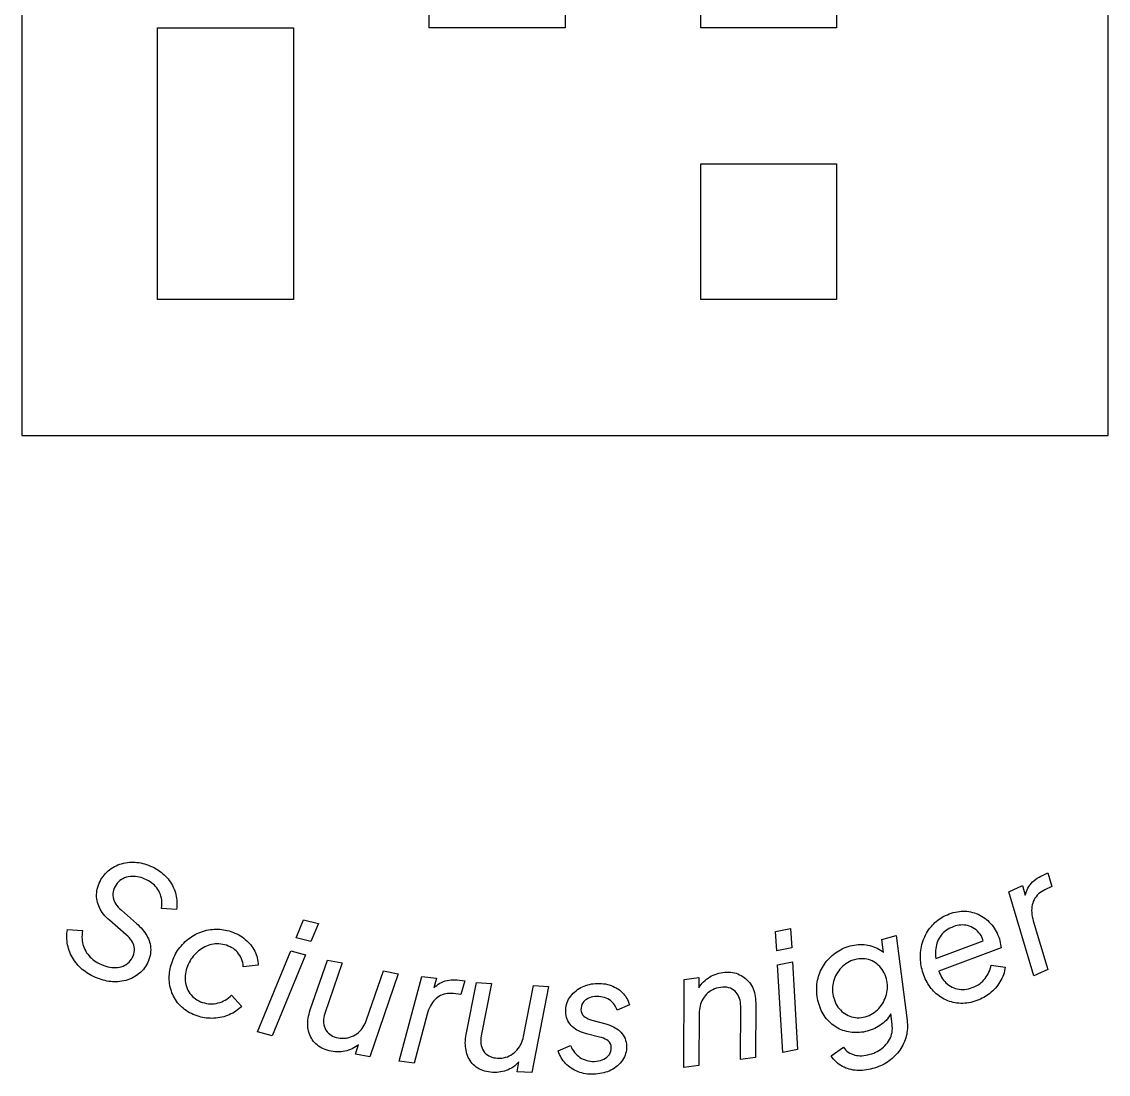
# Model space of a CAD drawing. Extents: x -21.5 to 21.5, y -22.6 to 22.3.
# Drawn here: x -10.4 to 10.4, y -22.63 to -2.48 of the extents above; entities that cross this region are included whole.
import ezdxf

# ---------------------------------------------------------------- set-up
doc = ezdxf.new("R2010")
doc.units = 0
doc.layers.add('TAG', color=7, linetype='Continuous')
doc.layers.add('TEXT', color=7, linetype='Continuous')

msp = doc.modelspace()

# ---------------------------------------------------------------- linework, layer by layer
at = {"layer": 'TAG'}
for points in [[(-10.4, 10.4), (-10.4, -10.4), (10.4, -10.4), (10.4, 10.4)], [(-7.8, 7.8), (0, 7.8), (0, 5.2), (2.6, 5.2), (2.6, 7.8), (5.2, 7.8), (5.2, 5.2), (2.6, 5.2), (2.6, 2.6), (7.8, 2.6), (7.8, 0), (5.2, 0), (5.2, -2.6), (2.6, -2.6), (2.6, 0), (0, 0), (0, -2.6), (-2.6, -2.6), (-2.6, 2.6), (-5.2, 2.6), (-5.2, 0), (-7.8, 0)], [(-7.8, -2.6), (-5.2, -2.6), (-5.2, -7.8), (-7.8, -7.8)], [(2.6, -5.2), (5.2, -5.2), (5.2, -7.8), (2.6, -7.8)]]:
    msp.add_lwpolyline(points, close=True, dxfattribs=at)
at = {"layer": 'TEXT'}
for points in [[(-8.988, -20.776), (-9.024, -20.76), (-9.058, -20.743), (-9.091, -20.725), (-9.123, -20.707), (-9.154, -20.687), (-9.184, -20.666), (-9.213, -20.644), (-9.241, -20.622), (-9.267, -20.598), (-9.293, -20.573), (-9.317, -20.548), (-9.343, -20.519), (-9.367, -20.489), (-9.39, -20.459), (-9.411, -20.428), (-9.43, -20.396), (-9.448, -20.364), (-9.464, -20.33), (-9.479, -20.296), (-9.492, -20.262), (-9.504, -20.226), (-9.514, -20.19), (-9.522, -20.154), (-9.529, -20.118), (-9.533, -20.082), (-9.536, -20.045), (-9.537, -20.008), (-9.537, -19.971), (-9.534, -19.933), (-9.53, -19.896), (-9.523, -19.858), (-9.236, -19.881), (-9.242, -19.921), (-9.246, -19.961), (-9.247, -19.999), (-9.246, -20.037), (-9.242, -20.074), (-9.237, -20.109), (-9.229, -20.144), (-9.219, -20.178), (-9.207, -20.211), (-9.193, -20.243), (-9.176, -20.274), (-9.157, -20.304), (-9.137, -20.333), (-9.114, -20.36), (-9.09, -20.386), (-9.064, -20.411), (-9.036, -20.434), (-9.007, -20.456), (-8.975, -20.477), (-8.942, -20.497), (-8.907, -20.515), (-8.87, -20.532), (-8.83, -20.548), (-8.79, -20.562), (-8.752, -20.573), (-8.714, -20.581), (-8.677, -20.586), (-8.641, -20.589), (-8.607, -20.589), (-8.567, -20.586), (-8.53, -20.58), (-8.494, -20.572), (-8.461, -20.56), (-8.429, -20.545), (-8.398, -20.527), (-8.37, -20.506), (-8.345, -20.483), (-8.322, -20.458), (-8.301, -20.43), (-8.283, -20.4), (-8.267, -20.368), (-8.254, -20.331), (-8.245, -20.295), (-8.24, -20.259), (-8.24, -20.224), (-8.245, -20.19), (-8.254, -20.156), (-8.266, -20.127), (-8.28, -20.099), (-8.298, -20.07), (-8.319, -20.042), (-8.344, -20.014), (-8.371, -19.987), (-8.402, -19.959), (-8.721, -19.683), (-8.753, -19.654), (-8.782, -19.625), (-8.809, -19.595), (-8.834, -19.565), (-8.857, -19.535), (-8.877, -19.504), (-8.896, -19.473), (-8.912, -19.441), (-8.926, -19.409), (-8.938, -19.376), (-8.948, -19.343), (-8.957, -19.306), (-8.963, -19.269), (-8.966, -19.233), (-8.966, -19.196), (-8.965, -19.159), (-8.96, -19.121), (-8.953, -19.084), (-8.943, -19.047), (-8.931, -19.01), (-8.916, -18.972), (-8.9, -18.938), (-8.883, -18.905), (-8.864, -18.874), (-8.844, -18.844), (-8.822, -18.816), (-8.798, -18.788), (-8.773, -18.763), (-8.746, -18.738), (-8.718, -18.715), (-8.688, -18.694), (-8.657, -18.674), (-8.625, -18.656), (-8.592, -18.639), (-8.559, -18.624), (-8.524, -18.611), (-8.489, -18.6), (-8.452, -18.591), (-8.415, -18.583), (-8.377, -18.577), (-8.338, -18.573), (-8.302, -18.571), (-8.266, -18.57), (-8.23, -18.571), (-8.194, -18.574), (-8.157, -18.579), (-8.121, -18.586), (-8.084, -18.594), (-8.047, -18.604), (-8.009, -18.616), (-7.972, -18.63), (-7.935, -18.645), (-7.897, -18.662), (-7.861, -18.68), (-7.827, -18.699), (-7.793, -18.719), (-7.762, -18.74), (-7.732, -18.762), (-7.703, -18.786), (-7.675, -18.81), (-7.649, -18.835), (-7.625, -18.861), (-7.599, -18.892), (-7.575, -18.922), (-7.553, -18.954), (-7.533, -18.986), (-7.515, -19.018), (-7.498, -19.051), (-7.483, -19.085), (-7.47, -19.119), (-7.458, -19.154), (-7.449, -19.19), (-7.441, -19.225), (-7.435, -19.26), (-7.431, -19.296), (-7.429, -19.331), (-7.429, -19.367), (-7.431, -19.403), (-7.434, -19.438), (-7.44, -19.474), (-7.722, -19.455), (-7.717, -19.414), (-7.715, -19.374), (-7.716, -19.335), (-7.719, -19.297), (-7.725, -19.26), (-7.734, -19.223), (-7.746, -19.188), (-7.76, -19.153), (-7.778, -19.12), (-7.796, -19.091), (-7.816, -19.063), (-7.837, -19.037), (-7.861, -19.012), (-7.887, -18.989), (-7.915, -18.967), (-7.944, -18.946), (-7.976, -18.927), (-8.009, -18.909), (-8.045, -18.893), (-8.08, -18.878), (-8.116, -18.866), (-8.151, -18.857), (-8.185, -18.85), (-8.219, -18.845), (-8.253, -18.842), (-8.287, -18.842), (-8.325, -18.845), (-8.362, -18.851), (-8.397, -18.86), (-8.43, -18.871), (-8.462, -18.886), (-8.493, -18.903), (-8.521, -18.924), (-8.547, -18.947), (-8.571, -18.973), (-8.592, -19.002), (-8.611, -19.034), (-8.628, -19.068), (-8.641, -19.103), (-8.65, -19.138), (-8.654, -19.173), (-8.655, -19.208), (-8.651, -19.244), (-8.643, -19.28), (-8.632, -19.31), (-8.618, -19.341), (-8.601, -19.371), (-8.579, -19.402), (-8.554, -19.432), (-8.525, -19.462), (-8.493, -19.492), (-8.205, -19.742), (-8.173, -19.771), (-8.143, -19.8), (-8.116, -19.829), (-8.09, -19.858), (-8.066, -19.887), (-8.044, -19.917), (-8.024, -19.947), (-8.006, -19.977), (-7.99, -20.007), (-7.976, -20.037), (-7.963, -20.068), (-7.953, -20.099), (-7.944, -20.136), (-7.937, -20.173), (-7.933, -20.21), (-7.931, -20.247), (-7.932, -20.285), (-7.936, -20.322), (-7.943, -20.36), (-7.952, -20.397), (-7.965, -20.435), (-7.98, -20.472), (-7.995, -20.505), (-8.011, -20.536), (-8.03, -20.566), (-8.05, -20.595), (-8.072, -20.623), (-8.095, -20.649), (-8.12, -20.674), (-8.146, -20.698), (-8.175, -20.72), (-8.204, -20.741), (-8.236, -20.761), (-8.268, -20.779), (-8.301, -20.795), (-8.335, -20.81), (-8.37, -20.822), (-8.406, -20.833), (-8.443, -20.842), (-8.481, -20.85), (-8.52, -20.855), (-8.56, -20.859), (-8.594, -20.861), (-8.628, -20.861), (-8.662, -20.859), (-8.697, -20.856), (-8.732, -20.852), (-8.768, -20.846), (-8.804, -20.838), (-8.84, -20.829), (-8.877, -20.818), (-8.913, -20.806), (-8.951, -20.792)], [(8.974, -20.746), (8.498, -19.135), (8.756, -19.017), (8.811, -19.203), (8.82, -19.167), (8.832, -19.132), (8.846, -19.098), (8.863, -19.066), (8.882, -19.035), (8.903, -19.004), (8.927, -18.976), (8.952, -18.949), (8.98, -18.924), (9.01, -18.9), (9.042, -18.877), (9.076, -18.856), (9.112, -18.836), (9.151, -18.817), (9.243, -18.775), (9.319, -19.039), (9.187, -19.099), (9.153, -19.116), (9.121, -19.135), (9.091, -19.156), (9.064, -19.179), (9.039, -19.204), (9.017, -19.232), (8.997, -19.26), (8.979, -19.291), (8.964, -19.324), (8.953, -19.355), (8.944, -19.388), (8.938, -19.422), (8.934, -19.457), (8.933, -19.493), (8.934, -19.531), (8.938, -19.57), (8.944, -19.611), (8.953, -19.653), (8.964, -19.696), (9.241, -20.625)], [(7.886, -21.219), (7.847, -21.233), (7.808, -21.244), (7.769, -21.254), (7.73, -21.262), (7.692, -21.268), (7.654, -21.272), (7.616, -21.274), (7.579, -21.274), (7.541, -21.272), (7.504, -21.268), (7.468, -21.263), (7.431, -21.255), (7.396, -21.246), (7.361, -21.235), (7.327, -21.223), (7.293, -21.208), (7.261, -21.193), (7.229, -21.175), (7.197, -21.156), (7.167, -21.135), (7.137, -21.113), (7.108, -21.089), (7.082, -21.065), (7.057, -21.041), (7.034, -21.015), (7.011, -20.988), (6.989, -20.96), (6.969, -20.931), (6.949, -20.9), (6.931, -20.869), (6.914, -20.836), (6.897, -20.803), (6.882, -20.768), (6.868, -20.731), (6.856, -20.696), (6.844, -20.661), (6.835, -20.625), (6.826, -20.59), (6.819, -20.555), (6.813, -20.519), (6.809, -20.484), (6.806, -20.448), (6.804, -20.412), (6.803, -20.377), (6.805, -20.337), (6.807, -20.298), (6.812, -20.26), (6.817, -20.221), (6.825, -20.183), (6.834, -20.146), (6.845, -20.109), (6.857, -20.072), (6.871, -20.035), (6.886, -20), (6.903, -19.965), (6.921, -19.931), (6.94, -19.899), (6.961, -19.867), (6.983, -19.836), (7.007, -19.806), (7.032, -19.778), (7.058, -19.75), (7.083, -19.726), (7.108, -19.703), (7.135, -19.682), (7.163, -19.661), (7.193, -19.642), (7.223, -19.624), (7.254, -19.607), (7.287, -19.591), (7.32, -19.576), (7.355, -19.562), (7.395, -19.548), (7.434, -19.536), (7.473, -19.527), (7.511, -19.519), (7.549, -19.513), (7.586, -19.509), (7.623, -19.508), (7.659, -19.508), (7.695, -19.511), (7.73, -19.515), (7.765, -19.521), (7.802, -19.531), (7.839, -19.541), (7.874, -19.554), (7.909, -19.568), (7.942, -19.584), (7.975, -19.602), (8.006, -19.622), (8.037, -19.643), (8.066, -19.666), (8.095, -19.69), (8.122, -19.716), (8.148, -19.744), (8.172, -19.772), (8.195, -19.802), (8.217, -19.832), (8.237, -19.864), (8.256, -19.897), (8.273, -19.931), (8.289, -19.967), (8.303, -20.003), (8.315, -20.037), (8.325, -20.073), (8.333, -20.11), (8.34, -20.147), (8.346, -20.18), (8.35, -20.21), (7.155, -20.654), (7.159, -20.663), (7.162, -20.672), (7.176, -20.707), (7.192, -20.74), (7.209, -20.771), (7.228, -20.801), (7.248, -20.829), (7.27, -20.854), (7.293, -20.878), (7.318, -20.9), (7.347, -20.923), (7.378, -20.943), (7.41, -20.96), (7.442, -20.974), (7.475, -20.986), (7.51, -20.995), (7.545, -21.002), (7.581, -21.005), (7.617, -21.006), (7.653, -21.005), (7.689, -21.001), (7.725, -20.994), (7.761, -20.984), (7.797, -20.972), (7.836, -20.956), (7.873, -20.939), (7.907, -20.92), (7.939, -20.898), (7.968, -20.876), (7.996, -20.851), (8.021, -20.825), (8.043, -20.796), (8.064, -20.767), (8.083, -20.737), (8.101, -20.706), (8.116, -20.674), (8.13, -20.642), (8.142, -20.609), (8.152, -20.575), (8.161, -20.54), (8.429, -20.579), (8.423, -20.615), (8.416, -20.652), (8.406, -20.688), (8.394, -20.724), (8.38, -20.76), (8.364, -20.796), (8.345, -20.832), (8.327, -20.864), (8.308, -20.894), (8.287, -20.923), (8.264, -20.952), (8.241, -20.98), (8.215, -21.007), (8.188, -21.034), (8.159, -21.06), (8.133, -21.082), (8.105, -21.102), (8.077, -21.122), (8.048, -21.141), (8.017, -21.159), (7.986, -21.175), (7.954, -21.191), (7.92, -21.206)], [(-5.147, -20.02), (-5.005, -19.673), (-4.722, -19.746), (-4.863, -20.092)], [(-7.04, -21.515), (-7.078, -21.501), (-7.116, -21.486), (-7.152, -21.47), (-7.186, -21.452), (-7.219, -21.433), (-7.251, -21.412), (-7.282, -21.39), (-7.311, -21.367), (-7.339, -21.342), (-7.366, -21.316), (-7.391, -21.289), (-7.415, -21.26), (-7.437, -21.23), (-7.458, -21.2), (-7.477, -21.169), (-7.494, -21.137), (-7.509, -21.104), (-7.524, -21.071), (-7.536, -21.036), (-7.547, -21.001), (-7.556, -20.965), (-7.564, -20.928), (-7.569, -20.894), (-7.573, -20.859), (-7.575, -20.824), (-7.576, -20.789), (-7.576, -20.754), (-7.573, -20.718), (-7.57, -20.683), (-7.565, -20.647), (-7.558, -20.611), (-7.55, -20.574), (-7.54, -20.538), (-7.529, -20.501), (-7.516, -20.464), (-7.502, -20.429), (-7.487, -20.394), (-7.471, -20.36), (-7.454, -20.327), (-7.436, -20.295), (-7.416, -20.264), (-7.396, -20.234), (-7.374, -20.205), (-7.351, -20.177), (-7.324, -20.147), (-7.297, -20.118), (-7.269, -20.09), (-7.239, -20.064), (-7.209, -20.04), (-7.178, -20.017), (-7.146, -19.995), (-7.113, -19.974), (-7.079, -19.955), (-7.044, -19.938), (-7.009, -19.922), (-6.973, -19.907), (-6.937, -19.895), (-6.9, -19.884), (-6.863, -19.875), (-6.825, -19.867), (-6.787, -19.861), (-6.748, -19.856), (-6.713, -19.854), (-6.678, -19.853), (-6.643, -19.853), (-6.607, -19.855), (-6.572, -19.859), (-6.537, -19.864), (-6.502, -19.87), (-6.466, -19.878), (-6.431, -19.887), (-6.396, -19.898), (-6.356, -19.912), (-6.318, -19.927), (-6.282, -19.944), (-6.247, -19.962), (-6.213, -19.981), (-6.181, -20.002), (-6.15, -20.024), (-6.12, -20.048), (-6.092, -20.073), (-6.066, -20.099), (-6.041, -20.126), (-6.017, -20.153), (-5.996, -20.182), (-5.976, -20.212), (-5.957, -20.242), (-5.94, -20.273), (-5.925, -20.305), (-5.912, -20.338), (-5.9, -20.371), (-5.891, -20.404), (-5.884, -20.438), (-5.879, -20.473), (-5.876, -20.507), (-5.874, -20.542), (-6.16, -20.572), (-6.163, -20.532), (-6.169, -20.494), (-6.179, -20.457), (-6.191, -20.422), (-6.207, -20.387), (-6.226, -20.354), (-6.249, -20.322), (-6.271, -20.295), (-6.295, -20.27), (-6.321, -20.247), (-6.349, -20.226), (-6.379, -20.208), (-6.411, -20.191), (-6.445, -20.176), (-6.481, -20.162), (-6.517, -20.152), (-6.553, -20.144), (-6.589, -20.138), (-6.624, -20.135), (-6.659, -20.134), (-6.694, -20.135), (-6.729, -20.139), (-6.764, -20.146), (-6.798, -20.154), (-6.832, -20.165), (-6.865, -20.178), (-6.896, -20.193), (-6.927, -20.209), (-6.957, -20.227), (-6.987, -20.247), (-7.015, -20.268), (-7.042, -20.291), (-7.068, -20.317), (-7.094, -20.343), (-7.117, -20.371), (-7.139, -20.4), (-7.16, -20.43), (-7.178, -20.461), (-7.196, -20.493), (-7.211, -20.526), (-7.225, -20.56), (-7.238, -20.596), (-7.249, -20.633), (-7.258, -20.669), (-7.264, -20.705), (-7.269, -20.74), (-7.271, -20.775), (-7.271, -20.81), (-7.269, -20.844), (-7.264, -20.878), (-7.257, -20.915), (-7.247, -20.952), (-7.234, -20.986), (-7.219, -21.02), (-7.201, -21.052), (-7.18, -21.082), (-7.158, -21.112), (-7.132, -21.139), (-7.105, -21.164), (-7.076, -21.187), (-7.045, -21.207), (-7.011, -21.226), (-6.976, -21.242), (-6.939, -21.255), (-6.9, -21.266), (-6.862, -21.275), (-6.825, -21.28), (-6.787, -21.283), (-6.75, -21.283), (-6.713, -21.28), (-6.676, -21.274), (-6.639, -21.266), (-6.603, -21.255), (-6.569, -21.242), (-6.535, -21.227), (-6.503, -21.209), (-6.472, -21.19), (-6.442, -21.168), (-6.413, -21.144), (-6.386, -21.118), (-6.19, -21.327), (-6.215, -21.352), (-6.242, -21.376), (-6.27, -21.398), (-6.299, -21.42), (-6.33, -21.439), (-6.361, -21.458), (-6.394, -21.475), (-6.428, -21.49), (-6.462, -21.505), (-6.497, -21.517), (-6.533, -21.528), (-6.57, -21.537), (-6.607, -21.545), (-6.645, -21.551), (-6.683, -21.556), (-6.723, -21.558), (-6.758, -21.56), (-6.793, -21.559), (-6.828, -21.557), (-6.863, -21.554), (-6.898, -21.549), (-6.934, -21.543), (-6.969, -21.535), (-7.004, -21.525)], [(4.054, -20.269), (4.031, -19.896), (4.318, -19.838), (4.341, -20.212)], [(7.098, -20.412), (8.007, -20.074), (7.995, -20.039), (7.981, -20.007), (7.964, -19.976), (7.945, -19.947), (7.923, -19.92), (7.898, -19.893), (7.87, -19.868), (7.841, -19.845), (7.81, -19.826), (7.778, -19.809), (7.744, -19.796), (7.708, -19.785), (7.676, -19.778), (7.644, -19.773), (7.611, -19.772), (7.578, -19.773), (7.544, -19.776), (7.51, -19.783), (7.476, -19.792), (7.442, -19.803), (7.404, -19.819), (7.368, -19.836), (7.334, -19.854), (7.303, -19.874), (7.274, -19.896), (7.247, -19.919), (7.222, -19.944), (7.2, -19.97), (7.18, -19.998), (7.162, -20.027), (7.146, -20.057), (7.132, -20.089), (7.12, -20.122), (7.111, -20.155), (7.103, -20.19), (7.098, -20.226), (7.095, -20.263), (7.093, -20.302), (7.093, -20.338), (7.094, -20.375)], [(5.888, -22.523), (5.848, -22.533), (5.809, -22.541), (5.771, -22.548), (5.734, -22.553), (5.696, -22.557), (5.66, -22.558), (5.624, -22.559), (5.589, -22.557), (5.554, -22.554), (5.516, -22.549), (5.479, -22.542), (5.443, -22.533), (5.408, -22.523), (5.375, -22.511), (5.343, -22.497), (5.312, -22.482), (5.282, -22.464), (5.249, -22.443), (5.219, -22.42), (5.19, -22.395), (5.164, -22.368), (5.139, -22.339), (5.116, -22.309), (5.095, -22.277), (5.332, -22.11), (5.35, -22.138), (5.371, -22.163), (5.395, -22.186), (5.422, -22.206), (5.452, -22.225), (5.484, -22.241), (5.52, -22.255), (5.549, -22.264), (5.58, -22.27), (5.612, -22.274), (5.646, -22.276), (5.682, -22.275), (5.719, -22.272), (5.757, -22.267), (5.798, -22.259), (5.839, -22.248), (5.875, -22.238), (5.91, -22.225), (5.944, -22.21), (5.977, -22.194), (6.009, -22.176), (6.04, -22.155), (6.07, -22.133), (6.099, -22.109), (6.125, -22.084), (6.15, -22.057), (6.172, -22.029), (6.193, -21.999), (6.211, -21.968), (6.228, -21.936), (6.242, -21.901), (6.253, -21.866), (6.261, -21.83), (6.266, -21.792), (6.268, -21.753), (6.266, -21.712), (6.262, -21.671), (6.238, -21.476), (6.218, -21.508), (6.196, -21.54), (6.172, -21.57), (6.146, -21.599), (6.119, -21.626), (6.09, -21.651), (6.06, -21.674), (6.03, -21.696), (5.998, -21.716), (5.965, -21.735), (5.931, -21.752), (5.897, -21.768), (5.861, -21.782), (5.824, -21.794), (5.787, -21.805), (5.75, -21.814), (5.713, -21.822), (5.677, -21.827), (5.64, -21.831), (5.604, -21.834), (5.568, -21.834), (5.532, -21.833), (5.497, -21.83), (5.461, -21.826), (5.426, -21.82), (5.39, -21.812), (5.355, -21.802), (5.321, -21.791), (5.288, -21.778), (5.256, -21.764), (5.225, -21.748), (5.194, -21.731), (5.164, -21.712), (5.136, -21.692), (5.108, -21.67), (5.08, -21.646), (5.054, -21.621), (5.029, -21.594), (5.005, -21.567), (4.983, -21.538), (4.962, -21.507), (4.942, -21.476), (4.924, -21.443), (4.907, -21.408), (4.891, -21.373), (4.877, -21.336), (4.864, -21.298), (4.852, -21.258), (4.842, -21.219), (4.834, -21.179), (4.828, -21.14), (4.823, -21.1), (4.82, -21.061), (4.818, -21.022), (4.819, -20.983), (4.821, -20.945), (4.824, -20.906), (4.83, -20.868), (4.836, -20.83), (4.845, -20.793), (4.855, -20.757), (4.866, -20.721), (4.879, -20.686), (4.894, -20.652), (4.91, -20.618), (4.928, -20.585), (4.947, -20.553), (4.968, -20.522), (4.989, -20.492), (5.012, -20.462), (5.036, -20.434), (5.062, -20.406), (5.088, -20.38), (5.116, -20.355), (5.145, -20.33), (5.176, -20.307), (5.207, -20.285), (5.239, -20.265), (5.273, -20.246), (5.308, -20.228), (5.344, -20.212), (5.381, -20.198), (5.419, -20.185), (5.458, -20.174), (5.498, -20.164), (5.537, -20.156), (5.576, -20.15), (5.614, -20.146), (5.652, -20.144), (5.69, -20.144), (5.727, -20.146), (5.764, -20.15), (5.8, -20.156), (5.836, -20.164), (5.873, -20.175), (5.908, -20.188), (5.942, -20.202), (5.976, -20.218), (6.008, -20.235), (6.04, -20.254), (6.07, -20.275), (6.099, -20.298), (6.064, -20.048), (6.341, -19.974), (6.548, -21.603), (6.552, -21.642), (6.554, -21.68), (6.555, -21.717), (6.554, -21.755), (6.551, -21.792), (6.547, -21.828), (6.541, -21.864), (6.533, -21.9), (6.523, -21.935), (6.511, -21.97), (6.498, -22.005), (6.483, -22.039), (6.467, -22.072), (6.449, -22.104), (6.43, -22.135), (6.41, -22.166), (6.389, -22.195), (6.366, -22.224), (6.342, -22.251), (6.317, -22.278), (6.29, -22.304), (6.262, -22.329), (6.233, -22.353), (6.203, -22.376), (6.172, -22.397), (6.14, -22.417), (6.107, -22.436), (6.073, -22.454), (6.038, -22.47), (6.002, -22.485), (5.965, -22.499), (5.927, -22.512)], [(-5.889, -21.821), (-5.25, -20.269), (-4.966, -20.342), (-5.606, -21.894)], [(-4.476, -22.191), (-4.516, -22.182), (-4.553, -22.172), (-4.59, -22.159), (-4.624, -22.145), (-4.657, -22.129), (-4.688, -22.111), (-4.718, -22.091), (-4.746, -22.069), (-4.772, -22.046), (-4.796, -22.021), (-4.818, -21.994), (-4.838, -21.966), (-4.856, -21.937), (-4.872, -21.906), (-4.886, -21.874), (-4.898, -21.841), (-4.908, -21.806), (-4.915, -21.77), (-4.92, -21.736), (-4.923, -21.702), (-4.924, -21.667), (-4.923, -21.631), (-4.92, -21.594), (-4.915, -21.557), (-4.909, -21.519), (-4.9, -21.48), (-4.889, -21.44), (-4.877, -21.4), (-4.548, -20.445), (-4.263, -20.5), (-4.597, -21.466), (-4.608, -21.505), (-4.616, -21.543), (-4.621, -21.58), (-4.623, -21.615), (-4.622, -21.649), (-4.617, -21.683), (-4.607, -21.721), (-4.594, -21.756), (-4.576, -21.788), (-4.555, -21.818), (-4.529, -21.846), (-4.505, -21.866), (-4.478, -21.885), (-4.448, -21.9), (-4.416, -21.914), (-4.382, -21.925), (-4.345, -21.933), (-4.305, -21.939), (-4.267, -21.942), (-4.229, -21.942), (-4.192, -21.938), (-4.155, -21.932), (-4.119, -21.922), (-4.084, -21.909), (-4.05, -21.893), (-4.017, -21.875), (-3.986, -21.854), (-3.955, -21.83), (-3.926, -21.803), (-3.903, -21.778), (-3.881, -21.752), (-3.861, -21.723), (-3.842, -21.692), (-3.826, -21.66), (-3.81, -21.626), (-3.797, -21.589), (-3.475, -20.652), (-3.193, -20.706), (-3.735, -22.296), (-4.011, -22.243), (-3.951, -22.06), (-3.979, -22.084), (-4.009, -22.105), (-4.04, -22.125), (-4.073, -22.142), (-4.107, -22.157), (-4.142, -22.171), (-4.177, -22.182), (-4.213, -22.19), (-4.249, -22.197), (-4.286, -22.201), (-4.323, -22.204), (-4.361, -22.204), (-4.399, -22.202), (-4.437, -22.197)], [(4.167, -22.214), (4.069, -20.538), (4.356, -20.481), (4.454, -22.157)], [(5.744, -21.529), (5.783, -21.517), (5.82, -21.503), (5.855, -21.487), (5.889, -21.468), (5.921, -21.448), (5.951, -21.425), (5.98, -21.399), (6.007, -21.372), (6.032, -21.342), (6.055, -21.312), (6.077, -21.28), (6.096, -21.248), (6.113, -21.214), (6.128, -21.179), (6.141, -21.143), (6.152, -21.105), (6.161, -21.067), (6.168, -21.029), (6.171, -20.992), (6.173, -20.954), (6.171, -20.916), (6.167, -20.878), (6.161, -20.84), (6.152, -20.802), (6.14, -20.763), (6.126, -20.725), (6.11, -20.69), (6.092, -20.656), (6.071, -20.624), (6.049, -20.594), (6.024, -20.566), (5.998, -20.54), (5.97, -20.516), (5.941, -20.495), (5.911, -20.476), (5.879, -20.46), (5.846, -20.446), (5.811, -20.435), (5.776, -20.426), (5.739, -20.42), (5.702, -20.418), (5.664, -20.418), (5.625, -20.422), (5.586, -20.428), (5.545, -20.438), (5.509, -20.449), (5.473, -20.462), (5.439, -20.478), (5.407, -20.496), (5.375, -20.516), (5.345, -20.539), (5.316, -20.563), (5.289, -20.59), (5.263, -20.619), (5.24, -20.649), (5.218, -20.68), (5.198, -20.712), (5.181, -20.745), (5.165, -20.78), (5.152, -20.816), (5.141, -20.852), (5.133, -20.886), (5.127, -20.92), (5.123, -20.954), (5.121, -20.989), (5.122, -21.025), (5.124, -21.06), (5.129, -21.096), (5.136, -21.133), (5.145, -21.17), (5.157, -21.208), (5.17, -21.244), (5.187, -21.279), (5.205, -21.312), (5.225, -21.343), (5.248, -21.373), (5.273, -21.4), (5.299, -21.426), (5.327, -21.449), (5.357, -21.47), (5.387, -21.489), (5.419, -21.505), (5.452, -21.518), (5.487, -21.53), (5.522, -21.538), (5.558, -21.544), (5.594, -21.547), (5.631, -21.547), (5.668, -21.544), (5.706, -21.538)], [(-3.177, -22.38), (-2.742, -20.757), (-2.46, -20.791), (-2.511, -20.978), (-2.484, -20.952), (-2.456, -20.929), (-2.426, -20.907), (-2.395, -20.888), (-2.362, -20.872), (-2.328, -20.857), (-2.293, -20.845), (-2.257, -20.836), (-2.22, -20.828), (-2.182, -20.824), (-2.143, -20.821), (-2.103, -20.82), (-2.062, -20.822), (-2.019, -20.826), (-1.918, -20.839), (-1.991, -21.104), (-2.135, -21.086), (-2.173, -21.083), (-2.211, -21.082), (-2.247, -21.085), (-2.282, -21.09), (-2.316, -21.099), (-2.35, -21.11), (-2.382, -21.124), (-2.413, -21.142), (-2.443, -21.162), (-2.469, -21.182), (-2.493, -21.206), (-2.516, -21.231), (-2.538, -21.259), (-2.558, -21.29), (-2.577, -21.322), (-2.594, -21.358), (-2.61, -21.396), (-2.624, -21.436), (-2.637, -21.479), (-2.886, -22.415)], [(2.277, -22.499), (2.284, -20.818), (2.562, -20.78), (2.564, -20.973), (2.583, -20.942), (2.605, -20.913), (2.628, -20.885), (2.654, -20.859), (2.681, -20.834), (2.71, -20.81), (2.74, -20.788), (2.772, -20.767), (2.804, -20.749), (2.838, -20.732), (2.872, -20.718), (2.907, -20.706), (2.944, -20.695), (2.981, -20.687), (3.019, -20.681), (3.059, -20.676), (3.098, -20.674), (3.136, -20.674), (3.172, -20.677), (3.208, -20.682), (3.243, -20.689), (3.278, -20.698), (3.311, -20.71), (3.343, -20.724), (3.374, -20.739), (3.404, -20.757), (3.432, -20.777), (3.458, -20.798), (3.484, -20.821), (3.507, -20.846), (3.529, -20.872), (3.55, -20.901), (3.569, -20.931), (3.587, -20.963), (3.602, -20.996), (3.615, -21.03), (3.626, -21.066), (3.635, -21.103), (3.642, -21.141), (3.647, -21.181), (3.65, -21.222), (3.651, -21.264), (3.647, -22.312), (3.36, -22.351), (3.363, -21.328), (3.362, -21.287), (3.358, -21.249), (3.351, -21.212), (3.342, -21.178), (3.33, -21.146), (3.315, -21.116), (3.298, -21.089), (3.278, -21.064), (3.256, -21.041), (3.228, -21.018), (3.198, -21), (3.166, -20.985), (3.133, -20.974), (3.097, -20.966), (3.059, -20.963), (3.019, -20.963), (2.977, -20.967), (2.938, -20.974), (2.901, -20.983), (2.865, -20.996), (2.83, -21.011), (2.798, -21.029), (2.766, -21.05), (2.736, -21.074), (2.709, -21.099), (2.684, -21.127), (2.661, -21.157), (2.64, -21.19), (2.622, -21.224), (2.608, -21.255), (2.596, -21.288), (2.586, -21.321), (2.578, -21.356), (2.572, -21.392), (2.568, -21.43), (2.566, -21.468), (2.565, -22.46)], [(-1.385, -22.595), (-1.426, -22.592), (-1.465, -22.587), (-1.502, -22.58), (-1.539, -22.57), (-1.573, -22.559), (-1.607, -22.545), (-1.639, -22.53), (-1.669, -22.512), (-1.698, -22.492), (-1.726, -22.471), (-1.751, -22.447), (-1.775, -22.423), (-1.797, -22.396), (-1.817, -22.368), (-1.835, -22.338), (-1.851, -22.307), (-1.866, -22.273), (-1.878, -22.239), (-1.888, -22.206), (-1.895, -22.172), (-1.901, -22.138), (-1.905, -22.102), (-1.907, -22.065), (-1.908, -22.028), (-1.906, -21.989), (-1.903, -21.949), (-1.898, -21.909), (-1.891, -21.867), (-1.696, -20.876), (-1.406, -20.891), (-1.605, -21.894), (-1.611, -21.934), (-1.614, -21.973), (-1.613, -22.01), (-1.61, -22.045), (-1.604, -22.079), (-1.595, -22.111), (-1.58, -22.148), (-1.562, -22.181), (-1.54, -22.211), (-1.514, -22.237), (-1.485, -22.261), (-1.458, -22.278), (-1.429, -22.292), (-1.398, -22.304), (-1.364, -22.313), (-1.328, -22.319), (-1.291, -22.322), (-1.251, -22.323), (-1.212, -22.32), (-1.175, -22.315), (-1.139, -22.306), (-1.103, -22.295), (-1.069, -22.28), (-1.036, -22.262), (-1.004, -22.242), (-0.974, -22.22), (-0.946, -22.194), (-0.919, -22.166), (-0.894, -22.136), (-0.874, -22.108), (-0.856, -22.078), (-0.84, -22.047), (-0.826, -22.014), (-0.814, -21.98), (-0.804, -21.944), (-0.796, -21.906), (-0.605, -20.933), (-0.318, -20.948), (-0.637, -22.598), (-0.918, -22.583), (-0.883, -22.393), (-0.908, -22.421), (-0.935, -22.446), (-0.963, -22.47), (-0.993, -22.492), (-1.024, -22.512), (-1.057, -22.529), (-1.091, -22.545), (-1.125, -22.559), (-1.16, -22.57), (-1.196, -22.58), (-1.232, -22.587), (-1.269, -22.592), (-1.307, -22.595), (-1.346, -22.596)], [(0.552, -22.63), (0.512, -22.631), (0.472, -22.629), (0.433, -22.626), (0.395, -22.62), (0.357, -22.613), (0.32, -22.605), (0.284, -22.594), (0.249, -22.581), (0.215, -22.567), (0.182, -22.552), (0.151, -22.534), (0.12, -22.516), (0.091, -22.495), (0.064, -22.474), (0.037, -22.45), (0.012, -22.425), (-0.011, -22.399), (-0.033, -22.372), (-0.053, -22.343), (-0.072, -22.314), (-0.088, -22.283), (-0.103, -22.251), (-0.116, -22.219), (-0.128, -22.185), (0.107, -22.083), (0.123, -22.118), (0.14, -22.151), (0.16, -22.182), (0.181, -22.212), (0.205, -22.239), (0.23, -22.264), (0.258, -22.287), (0.287, -22.308), (0.318, -22.327), (0.35, -22.343), (0.383, -22.356), (0.417, -22.367), (0.452, -22.375), (0.489, -22.381), (0.526, -22.383), (0.565, -22.384), (0.605, -22.381), (0.644, -22.376), (0.68, -22.367), (0.713, -22.356), (0.745, -22.342), (0.773, -22.325), (0.8, -22.304), (0.827, -22.278), (0.849, -22.25), (0.866, -22.221), (0.877, -22.189), (0.884, -22.156), (0.886, -22.12), (0.881, -22.082), (0.869, -22.049), (0.851, -22.018), (0.825, -21.992), (0.799, -21.974), (0.77, -21.957), (0.737, -21.942), (0.7, -21.929), (0.659, -21.918), (0.414, -21.856), (0.372, -21.845), (0.333, -21.832), (0.296, -21.817), (0.261, -21.801), (0.229, -21.784), (0.198, -21.765), (0.17, -21.744), (0.144, -21.722), (0.12, -21.699), (0.096, -21.67), (0.075, -21.641), (0.057, -21.61), (0.043, -21.577), (0.031, -21.543), (0.022, -21.508), (0.016, -21.471), (0.014, -21.433), (0.014, -21.396), (0.017, -21.361), (0.023, -21.326), (0.031, -21.292), (0.041, -21.259), (0.055, -21.227), (0.07, -21.195), (0.089, -21.165), (0.11, -21.135), (0.132, -21.107), (0.156, -21.081), (0.183, -21.056), (0.211, -21.032), (0.241, -21.01), (0.273, -20.989), (0.306, -20.97), (0.338, -20.954), (0.37, -20.941), (0.402, -20.928), (0.436, -20.918), (0.47, -20.909), (0.506, -20.902), (0.542, -20.897), (0.579, -20.893), (0.616, -20.891), (0.657, -20.891), (0.697, -20.893), (0.736, -20.897), (0.774, -20.902), (0.811, -20.91), (0.847, -20.92), (0.882, -20.931), (0.916, -20.945), (0.949, -20.96), (0.981, -20.977), (1.012, -20.997), (1.041, -21.017), (1.069, -21.04), (1.095, -21.063), (1.119, -21.089), (1.141, -21.115), (1.162, -21.143), (1.18, -21.172), (1.197, -21.202), (1.212, -21.234), (1.225, -21.268), (1.236, -21.302), (0.998, -21.405), (0.983, -21.369), (0.967, -21.335), (0.948, -21.304), (0.927, -21.276), (0.903, -21.25), (0.877, -21.227), (0.849, -21.206), (0.819, -21.188), (0.788, -21.173), (0.755, -21.161), (0.721, -21.152), (0.685, -21.145), (0.648, -21.142), (0.61, -21.142), (0.572, -21.144), (0.536, -21.149), (0.502, -21.157), (0.47, -21.168), (0.44, -21.181), (0.413, -21.197), (0.388, -21.215), (0.362, -21.24), (0.341, -21.266), (0.324, -21.294), (0.313, -21.324), (0.307, -21.357), (0.305, -21.391), (0.31, -21.429), (0.32, -21.463), (0.337, -21.492), (0.36, -21.518), (0.383, -21.537), (0.41, -21.553), (0.441, -21.568), (0.475, -21.581), (0.513, -21.593), (0.779, -21.666), (0.82, -21.678), (0.859, -21.692), (0.895, -21.707), (0.93, -21.723), (0.962, -21.741), (0.992, -21.761), (1.021, -21.781), (1.047, -21.804), (1.071, -21.827), (1.095, -21.855), (1.116, -21.885), (1.134, -21.916), (1.149, -21.949), (1.161, -21.983), (1.17, -22.018), (1.176, -22.055), (1.178, -22.094), (1.178, -22.13), (1.175, -22.165), (1.169, -22.199), (1.161, -22.233), (1.15, -22.266), (1.137, -22.298), (1.121, -22.329), (1.102, -22.359), (1.081, -22.388), (1.058, -22.416), (1.033, -22.442), (1.006, -22.467), (0.977, -22.491), (0.946, -22.513), (0.913, -22.533), (0.878, -22.552), (0.846, -22.568), (0.813, -22.581), (0.778, -22.593), (0.743, -22.604), (0.707, -22.612), (0.67, -22.619), (0.631, -22.625), (0.592, -22.628)]]:
    msp.add_lwpolyline(points, close=True, dxfattribs=at)

doc.saveas('drawing.dxf')
